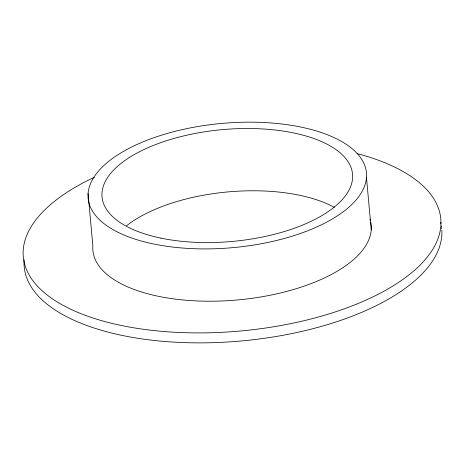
<?xml version="1.0" encoding="UTF-8"?>
<svg xmlns="http://www.w3.org/2000/svg" width="465" height="465" viewBox="0 0 465 465"><rect width="100%" height="100%" fill="white"/><g stroke="black" fill="none" stroke-linecap="round" stroke-linejoin="round"><path stroke-width="0.7" d="M366.484 177.566A139.738 62.351 -5.2 0 1 153.531 243.974A139.738 62.351 -5.2 0 1 161.843 135.077A139.738 62.351 -5.2 0 1 366.484 177.566L371.244 229.873M88.088 193.51L92.849 245.822A139.738 62.351 -5.2 0 0 235.354 300.146A139.738 62.351 -5.2 0 0 370.861 222.625M126.62 225.734A125.765 56.12 -5.2 0 1 334.329 207.314M441.802 230.158A209.61 93.529 -5.2 0 1 232.087 341.711A209.61 93.529 -5.2 0 1 24.157 259.772M440.617 222.415A209.61 93.529 -5.2 0 1 440.942 223.81M441.337 225.914A209.61 93.529 -5.2 0 1 441.698 228.739M369.966 219.079A139.738 62.351 -5.2 0 1 370.378 220.486M357.01 153.555A209.61 93.529 -5.2 0 1 390.292 287.597A209.61 93.529 -5.2 0 1 84.874 315.16A209.61 93.529 -5.2 0 1 94.453 177.246M160.907 238.132A125.765 56.12 -5.2 0 0 352.563 178.362A125.765 56.12 -5.2 0 0 168.388 140.122A125.765 56.12 -5.2 0 0 160.907 238.132"/></g></svg>
